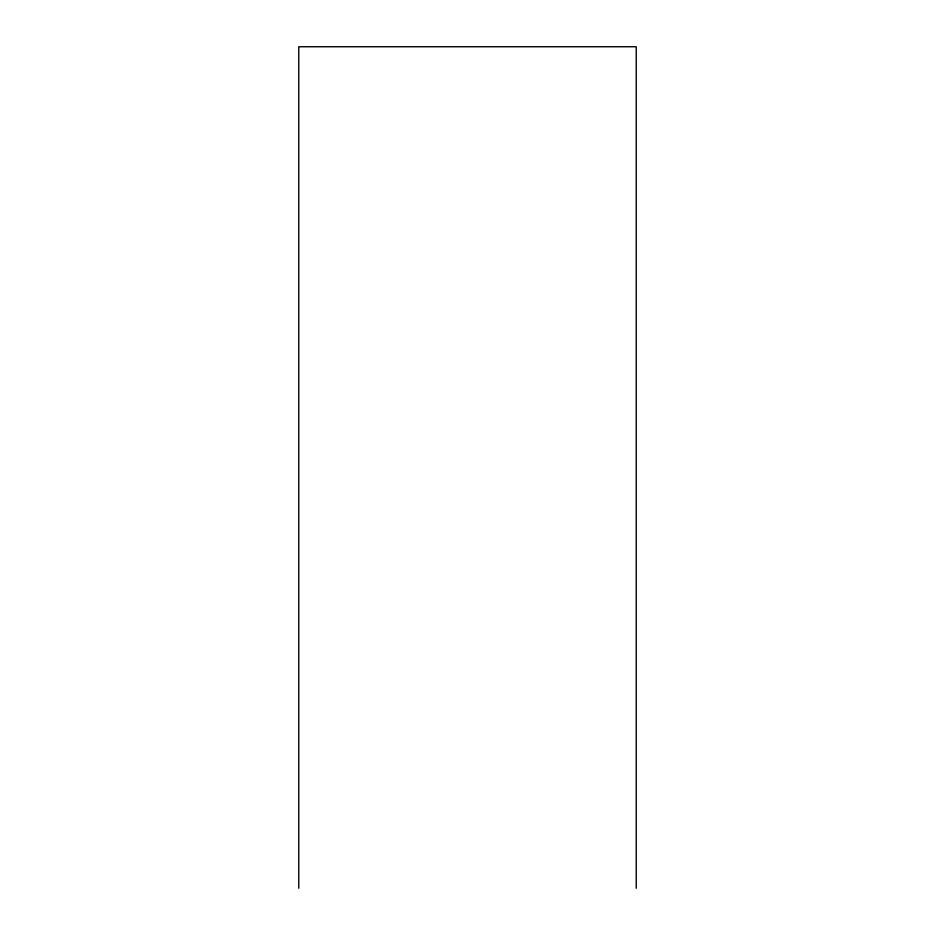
<?xml version="1.0" encoding="UTF-8"?>
<svg xmlns="http://www.w3.org/2000/svg" width="935" height="935" viewBox="0 0 935 935"><rect width="100%" height="100%" fill="white"/><g stroke="black" fill="none" stroke-linecap="round" stroke-linejoin="round"><path stroke-width="1.4" d="M636.232 888.25L636.232 46.75L298.768 46.75L298.768 888.25"/></g></svg>
